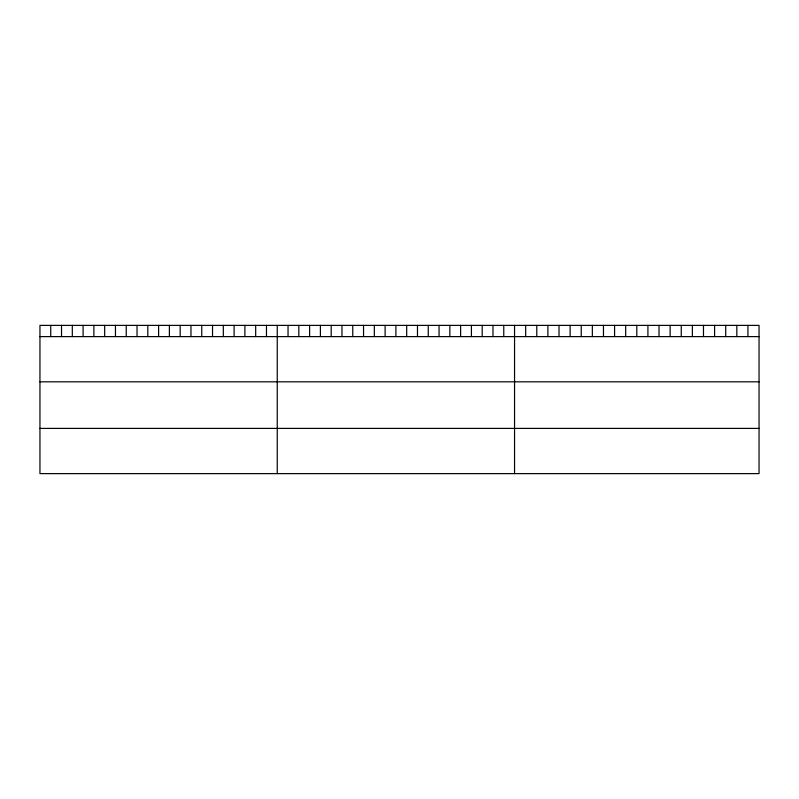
<?xml version="1.0" encoding="UTF-8"?>
<svg xmlns="http://www.w3.org/2000/svg" width="799" height="799" viewBox="0 0 799 799"><rect width="100%" height="100%" fill="white"/><g stroke="black" fill="none" stroke-linecap="round" stroke-linejoin="round"><path stroke-width="1.2" d="M759.05 336.609L759.05 473.617L39.95 473.617L39.95 325.383L759.05 325.383L759.05 336.609L39.95 336.609M39.95 381.822L759.05 381.822M39.95 428.404L759.05 428.404M747.934 325.383L747.934 336.609M736.828 325.383L736.828 336.609M725.712 325.383L725.712 336.609M714.596 325.383L714.596 336.609M703.48 325.383L703.48 336.609M692.373 325.383L692.373 336.609M681.257 325.383L681.257 336.609M670.141 325.383L670.141 336.609M659.025 325.383L659.025 336.609M647.919 325.383L647.919 336.609M636.803 325.383L636.803 336.609M625.687 325.383L625.687 336.609M614.581 325.383L614.581 336.609M603.465 325.383L603.465 336.609M592.349 325.383L592.349 336.609M581.233 325.383L581.233 336.609M570.126 325.383L570.126 336.609M559.01 325.383L559.01 336.609M547.894 325.383L547.894 336.609M536.778 325.383L536.778 336.609M525.672 325.383L525.672 336.609M514.556 325.383L514.556 473.617M503.769 325.383L503.769 336.609M492.983 325.383L492.983 336.609M482.197 325.383L482.197 336.609M471.41 325.383L471.41 336.609M460.623 325.383L460.623 336.609M449.837 325.383L449.837 336.609M439.051 325.383L439.051 336.609M428.264 325.383L428.264 336.609M417.478 325.383L417.478 336.609M406.691 325.383L406.691 336.609M395.904 325.383L395.904 336.609M385.118 325.383L385.118 336.609M374.332 325.383L374.332 336.609M363.545 325.383L363.545 336.609M352.759 325.383L352.759 336.609M341.972 325.383L341.972 336.609M331.186 325.383L331.186 336.609M320.399 325.383L320.399 336.609M309.613 325.383L309.613 336.609M298.826 325.383L298.826 336.609M288.039 325.383L288.039 336.609M277.253 325.383L277.253 473.617M266.466 325.383L266.466 336.609M255.68 325.383L255.68 336.609M244.893 325.383L244.893 336.609M234.107 325.383L234.107 336.609M223.321 325.383L223.321 336.609M212.534 325.383L212.534 336.609M201.748 325.383L201.748 336.609M190.961 325.383L190.961 336.609M180.175 325.383L180.175 336.609M169.388 325.383L169.388 336.609M158.602 325.383L158.602 336.609M147.815 325.383L147.815 336.609M137.028 325.383L137.028 336.609M126.242 325.383L126.242 336.609M115.456 325.383L115.456 336.609M104.669 325.383L104.669 336.609M93.883 325.383L93.883 336.609M83.096 325.383L83.096 336.609M72.31 325.383L72.31 336.609M61.523 325.383L61.523 336.609M50.736 325.383L50.736 336.609"/></g></svg>
